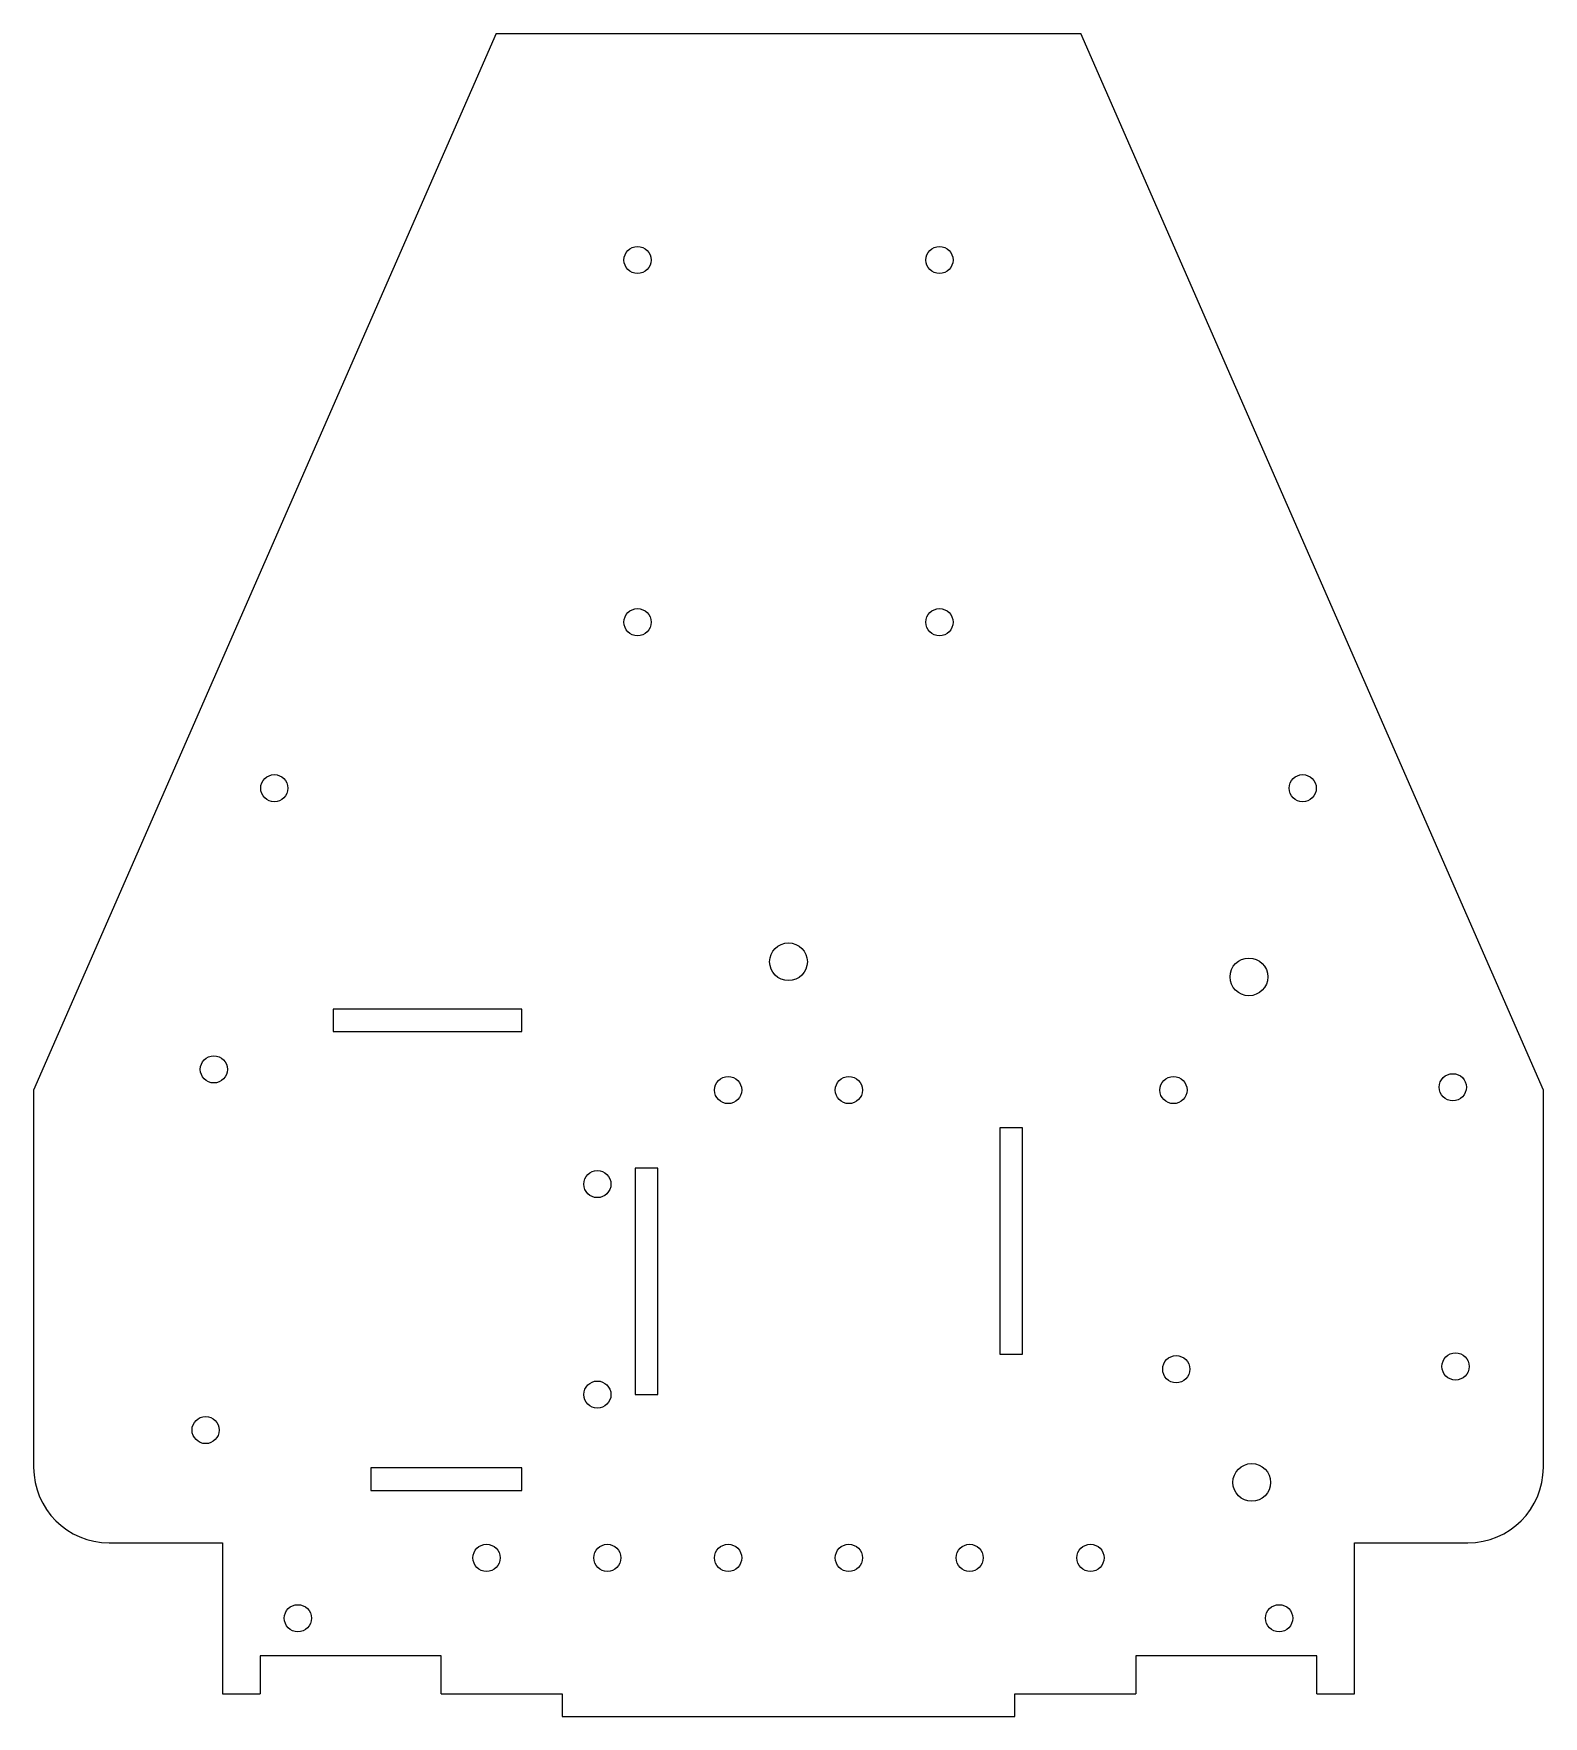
# Model space of a CAD drawing. Header units: millimetres. Extents: x -100 to 100, y -73 to 150.
import ezdxf

# ---------------------------------------------------------------- set-up
doc = ezdxf.new("R2010")
doc.units = ezdxf.units.MM

msp = doc.modelspace()

# ---------------------------------------------------------------- linework, layer by layer
at = {"color": 7, "linetype": 'Continuous', "lineweight": 25}
for p, q in [((-38.75, 150), (-100, 10)), ((-38.75, 150), (38.75, 150)), ((100, 10), (38.75, 150)), ((-35.32, 20.74), (-60.32, 20.74)), ((-60.32, 20.74), (-60.32, 17.74)), ((-35.32, 17.74), (-35.32, 20.74)), ((-60.32, 17.74), (-35.32, 17.74)), ((-100, 10), (-100, -40)), ((100, -40), (100, 10)), ((28, 5), (28, -25)), ((31, 5), (28, 5)), ((31, -25), (31, 5)), ((-17.32, -0.36), (-20.32, -0.36)), ((-20.32, -0.36), (-20.32, -30.36)), ((-17.32, -30.36), (-17.32, -0.36)), ((28, -25), (31, -25)), ((-20.32, -30.36), (-17.32, -30.36)), ((-55.32, -40.06), (-55.32, -43.06)), ((-35.32, -40.06), (-55.32, -40.06)), ((-35.32, -43.06), (-35.32, -40.06)), ((-55.32, -43.06), (-35.32, -43.06)), ((-90, -50), (-75, -50)), ((-75, -50), (-75, -70)), ((75, -70), (75, -50)), ((75, -50), (90, -50)), ((-70, -65), (-70, -70)), ((-46, -65), (-70, -65)), ((-46, -70), (-46, -65)), ((46, -65), (46, -70)), ((70, -65), (46, -65)), ((70, -70), (70, -65)), ((-75, -70), (-70, -70)), ((-46, -70), (-30, -70)), ((-30, -70), (-30, -73)), ((30, -73), (30, -70)), ((30, -70), (46, -70)), ((70, -70), (75, -70)), ((-30, -73), (30, -73))]:
    msp.add_line(p, q, dxfattribs=at)
for centre, radius in [((-20, 120), 1.8), ((20, 120), 1.8), ((-20, 72), 1.8), ((20, 72), 1.8), ((-68.12, 50), 1.8), ((68.12, 50), 1.8), ((0, 27), 2.5), ((61, 25), 2.5), ((-76.12, 12.74), 1.8), ((-8, 10), 1.8), ((8, 10), 1.8), ((51, 10), 1.8), ((88, 10.37), 1.8), ((-25.32, -2.46), 1.8), ((51.37, -27), 1.8), ((88.37, -26.63), 1.8), ((-25.32, -30.36), 1.8), ((-77.22, -35.06), 1.8), ((61.37, -42), 2.5), ((-40, -52), 1.8), ((-24, -52), 1.8), ((-8, -52), 1.8), ((8, -52), 1.8), ((24, -52), 1.8), ((40, -52), 1.8), ((-65, -60), 1.8), ((65, -60), 1.8)]:
    msp.add_circle(centre, radius, dxfattribs=at)
for centre, start, end in [((-90, -40), 180, 270), ((90, -40), 270, 0)]:
    msp.add_arc(centre, 10, start, end, dxfattribs=at)

doc.saveas('drawing.dxf')
